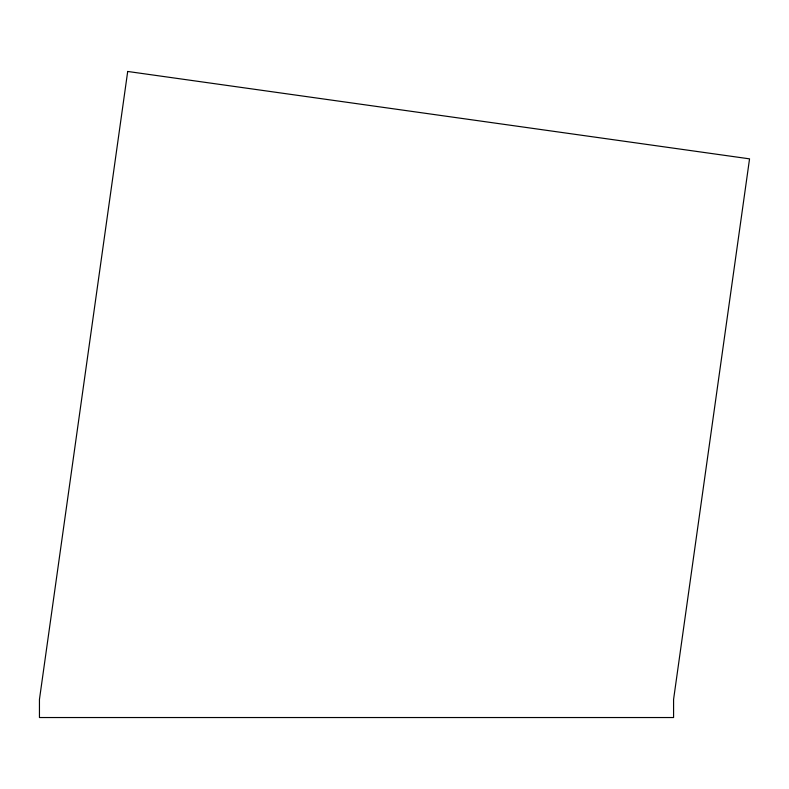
<?xml version="1.0" encoding="UTF-8"?>
<svg xmlns="http://www.w3.org/2000/svg" width="789" height="789" viewBox="0 0 789 789"><rect width="100%" height="100%" fill="white"/><g stroke="black" fill="none" stroke-linecap="round" stroke-linejoin="round"><path stroke-width="1.18" d="M127.7 71.464L39.45 699.419L39.45 717.536L673.579 717.536L673.579 699.419L749.55 158.855L127.7 71.464"/></g></svg>
